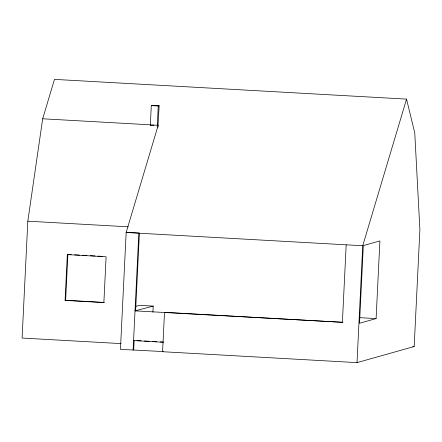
<?xml version="1.0" encoding="UTF-8"?>
<svg xmlns="http://www.w3.org/2000/svg" width="442" height="442" viewBox="0 0 442 442"><rect width="100%" height="100%" fill="white"/><g stroke="black" fill="none" stroke-linecap="round" stroke-linejoin="round"><path stroke-width="0.66" d="M139.412 233.033L135.617 310.698L135.025 310.864L342.975 322.323L165.093 312.35L164.496 312.516L162.579 351.721L357.014 362.622L414.182 346.534L419.9 229.663L414.762 132.898L406.541 99.113L54.46 79.378L42.681 118.787L27.818 221.182L22.1 338.053L121.114 343.605M67.322 254.603L106.108 256.774L103.87 302.588L65.084 300.411L67.322 254.603L71.278 254.636M65.084 300.411L65.637 300.256L67.875 254.448M126.76 232.127L126.169 232.293L120.445 349.362L163.175 351.556L162.579 351.721M133.103 350.07L138.832 233.006L126.169 232.293M133.699 349.904L134.169 340.274M406.541 99.113L362.727 245.746L126.158 232.486L158.197 125.263L150.341 125.125L151.297 105.621L159.153 105.76L157.899 127.313M157.308 125.517L158.258 106.008L159.153 105.76M152.91 312.174L153.208 306.091L139.534 305.328L135.55 306.444M342.384 322.489L346.185 244.824M357.014 362.622L362.727 245.746M376.103 318.588L379.899 240.918L363.324 245.581L359.523 323.251L376.103 318.588L359.556 317.66M150.341 125.125L153.766 125.014M126.158 232.486L126.755 232.321M135.025 310.864L153.208 306.091M151.297 105.621L158.258 106.008M42.681 118.787L150.545 124.837M27.818 221.182L128.202 226.812M74.681 254.83L79.444 255.095M82.168 255.249L86.93 255.515M90.334 255.708L95.096 255.973M97.815 256.122L102.583 256.393M65.637 300.256L104.422 302.427M412.806 346.456L414.182 346.534M136.937 340.578L141.042 340.81M144.468 340.997L149.258 341.268M152.683 341.462L156.788 341.688M160.214 341.881L163.639 342.075M133.567 340.589L163.043 342.241"/></g></svg>
